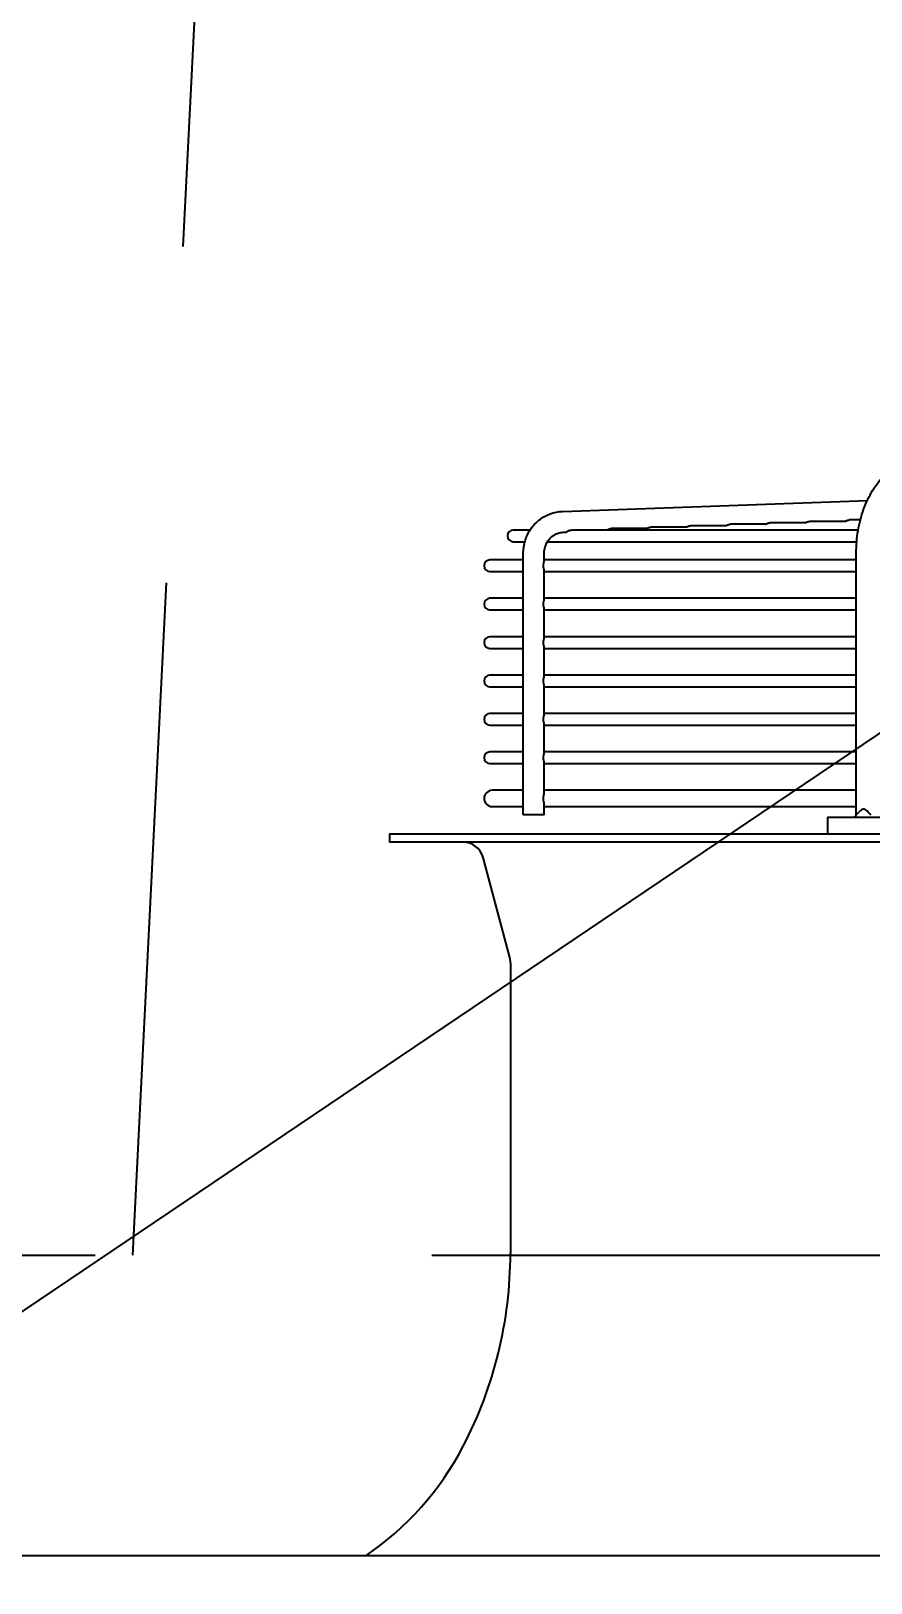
# Model space of a CAD drawing. Header units: millimetres. Extents: x 17891 to 32328, y 18593 to 29476.
# Drawn here: x 17993.6 to 18001.52, y 18977.07 to 18991.71 of the extents above; entities that cross this region are included whole.
import ezdxf

# ---------------------------------------------------------------- set-up
doc = ezdxf.new("R2010")
doc.units = ezdxf.units.MM
doc.header["$LTSCALE"] = 5
doc.linetypes.add('HIDDEN', pattern=[9.525, 6.35, -3.175])
doc.layers.add('UNIT', color=6, linetype='Continuous')
doc.layers.add('WS-NO-CONTROL', color=3, linetype='Continuous')
doc.styles.add('SUBMITTAL', font='romans.shx', dxfattribs={"width": 0.75})
doc.dimstyles.new('SUBMITTAL', dxfattribs={"dimtxt": 0.09375, "dimasz": 0.09375, "dimexe": 0.03125, "dimexo": 0.0625, "dimgap": 0.0625, "dimtad": 0, "dimdec": 4, "dimzin": 4, "dimdsep": 46, "dimlunit": 4, "dimtxsty": 'SUBMITTAL', "dimcen": 0.09375, "dimclre": 6, "dimadec": 0, "dimazin": 0, "dimtfac": 1, "dimtdec": 0, "dimtofl": 0, "dimtmove": 0, "dimatfit": 3, "dimfxl": 0, "dimfrac": 2, "dimtolj": 1, "dimtzin": 4, "dimarcsym": 0})

# ---------------------------------------------------------------- blocks, each defined once
blk = doc.blocks.new('*D72')
at = {"layer": 'WS-NO-CONTROL', "color": 6, "lineweight": -2}
for p, q in [((17947.667, 18976.129), (17947.667, 19017.259)), ((18005.818, 18975.861), (18005.818, 19017.259))]:
    blk.add_line(p, q, dxfattribs=at)
at = {"layer": 'WS-NO-CONTROL', "color": 3, "lineweight": -2}
for p, q in [((17947.667, 19014.442), (17942.738, 19014.442)), ((18000.888, 19014.442), (17952.596, 19014.442))]:
    blk.add_line(p, q, dxfattribs=at)
at = {"layer": 'WS-NO-CONTROL', "color": 3}
for points in [[(17952.596, 19015.263), (17952.596, 19013.62), (17947.667, 19014.442)], [(18000.888, 19015.263), (18000.888, 19013.62), (18005.818, 19014.442)]]:
    blk.add_solid(points, dxfattribs=at)
at = {"layer": 'WS-NO-CONTROL', "color": 3, "insert": (17923.988, 19014.442), "char_height": 4.9294, "attachment_point": 5, "style": 'SUBMITTAL'}
blk.add_mtext('\\A1;4\'-10 1/8"', dxfattribs=at)

msp = doc.modelspace()

# ---------------------------------------------------------------- linework, layer by layer
at = {"layer": 'UNIT'}
for p, q in [((17998.6155, 18987.1791), (18001.4907, 18987.283)), ((18000.9056, 18987.0712), (18000.5722, 18987.0712)), ((18001.2798, 18987.0847), (18000.9464, 18987.0847)), ((18001.4248, 18987.0982), (18001.3206, 18987.0982)), ((17998.3096, 18987.0037), (17998.1511, 18987.0037)), ((17998.6226, 18986.9824), (17998.6448, 18986.9832)), ((18001.4043, 18987.0037), (17998.7012, 18987.0037)), ((17999.4089, 18987.0172), (17999.0754, 18987.0172)), ((17999.7831, 18987.0307), (17999.4496, 18987.0307)), ((18000.1572, 18987.0442), (17999.8238, 18987.0442)), ((18000.5314, 18987.0577), (18000.198, 18987.0577)), ((17998.1511, 18986.8935), (17998.2601, 18986.8935)), ((17998.2454, 18984.3163), (17998.2454, 18986.7856)), ((17998.4422, 18986.7058), (17998.4422, 18986.7856)), ((17998.4728, 18986.8935), (18001.39, 18986.8935)), ((18001.3855, 18984.3163), (18001.3855, 18986.7856)), ((17998.2454, 18986.7218), (17997.9306, 18986.7218)), ((18001.3855, 18986.7218), (17998.4422, 18986.7218)), ((17997.9306, 18986.6115), (17998.2454, 18986.6115)), ((17998.4422, 18986.3436), (17998.4422, 18986.6275)), ((17998.4422, 18986.6115), (18001.3855, 18986.6115)), ((17998.2454, 18986.3596), (17997.9306, 18986.3596)), ((18001.3855, 18986.3596), (17998.4422, 18986.3596)), ((17997.9306, 18986.2493), (17998.2454, 18986.2493)), ((17998.4422, 18985.9814), (17998.4422, 18986.2653)), ((17998.4422, 18986.2493), (18001.3855, 18986.2493)), ((17998.2454, 18985.9974), (17997.9306, 18985.9974)), ((18001.3855, 18985.9974), (17998.4422, 18985.9974)), ((17998.4422, 18985.6192), (17998.4422, 18985.9031)), ((17997.9306, 18985.8871), (17998.2454, 18985.8871)), ((17998.4422, 18985.8871), (18001.3855, 18985.8871)), ((17998.2454, 18985.6352), (17997.9306, 18985.6352)), ((18001.3855, 18985.6352), (17998.4422, 18985.6352)), ((17997.9306, 18985.5249), (17998.2454, 18985.5249)), ((17998.4422, 18985.257), (17998.4422, 18985.5409)), ((17998.4422, 18985.5249), (18001.3855, 18985.5249)), ((17998.2454, 18985.2729), (17997.9306, 18985.2729)), ((18001.3855, 18985.2729), (17998.4422, 18985.2729)), ((17998.4422, 18984.8948), (17998.4422, 18985.1787)), ((17997.9306, 18985.1627), (17998.2454, 18985.1627)), ((17998.4422, 18985.1627), (18001.3855, 18985.1627)), ((17998.2454, 18984.9107), (17997.9306, 18984.9107)), ((18001.3855, 18984.9107), (17998.4422, 18984.9107)), ((17997.9306, 18984.8005), (17998.2454, 18984.8005)), ((17998.4422, 18984.5191), (17998.4422, 18984.8165)), ((17998.4422, 18984.8005), (18001.3855, 18984.8005)), ((17998.2454, 18984.5485), (17997.9523, 18984.5485)), ((18001.3855, 18984.5485), (17998.4422, 18984.5485)), ((17997.9523, 18984.395), (17998.2454, 18984.395)), ((17998.4422, 18984.3163), (17998.2454, 18984.3163)), ((17998.4422, 18984.3163), (17998.4422, 18984.4245)), ((17998.4422, 18984.395), (18001.3855, 18984.395)), ((18001.1156, 18984.2966), (18003.3427, 18984.2966)), ((18001.1156, 18984.2966), (18001.1156, 18984.1391)), ((17996.9818, 18984.1391), (18030.7219, 18984.1391)), ((17996.9818, 18984.1391), (17996.9818, 18984.0604)), ((18030.7219, 18984.0604), (17996.9818, 18984.0604)), ((17998.1169, 18982.9726), (17997.8658, 18983.9142)), ((17998.1235, 18982.9219), (17998.1235, 18980.1809)), ((18031.8046, 18977.3281), (17992.3624, 18977.3281))]:
    msp.add_line(p, q, dxfattribs=at)
for centre, radius, start, end in [((17998.1511, 18986.9486), 0.0551, 90, 270), ((17997.9306, 18986.6666), 0.0551, 90, 270), ((17997.9306, 18986.3044), 0.0551, 90, 270), ((17997.9306, 18985.9422), 0.0551, 90, 270), ((17997.9306, 18985.58), 0.0551, 90, 270), ((17997.9306, 18985.2178), 0.0551, 90, 270), ((17997.9306, 18984.8556), 0.0551, 90, 270), ((17997.9523, 18984.4718), 0.0768, 90, 270), ((17997.6756, 18983.8635), 0.1969, 14.93142, 90), ((17997.9267, 18982.9219), 0.1969, 0, 14.93142), ((17994.1865, 18980.1809), 3.937, 332.49816, 0), ((17995.1643, 18979.6719), 2.8346, 304.22448, 332.49816)]:
    msp.add_arc(centre, radius, start, end, dxfattribs=at)
for points, knots in [([(18001.3855, 18986.7856), (18001.3855, 18986.8212), (18001.387, 18986.8571), (18001.3899, 18986.8925), (18001.3929, 18986.9279), (18001.3973, 18986.9629), (18001.4032, 18986.9976), (18001.4092, 18987.0322), (18001.4166, 18987.0666), (18001.4253, 18987.1001), (18001.4341, 18987.1335), (18001.4442, 18987.166), (18001.4556, 18987.1978), (18001.4671, 18987.2295), (18001.48, 18987.2605), (18001.4941, 18987.2901), (18001.5081, 18987.3198), (18001.5233, 18987.348), (18001.5397, 18987.3751), (18001.5562, 18987.4022), (18001.5738, 18987.428), (18001.5924, 18987.4522), (18001.611, 18987.4763), (18001.6304, 18987.4988), (18001.6509, 18987.5196), (18001.6713, 18987.5405), (18001.6927, 18987.5598), (18001.7148, 18987.5771), (18001.7368, 18987.5944), (18001.7595, 18987.6098), (18001.7828, 18987.6234), (18001.8061, 18987.6369), (18001.8302, 18987.6485), (18001.8545, 18987.6581), (18001.8788, 18987.6676), (18001.9033, 18987.6751), (18001.9282, 18987.6805), (18001.9532, 18987.686), (18001.9785, 18987.6894), (18002.0036, 18987.6906)], [0, 0, 0, 0, 0.076921, 0.076921, 0.076921, 0.1538421, 0.1538421, 0.1538421, 0.2307631, 0.2307631, 0.2307631, 0.3076842, 0.3076842, 0.3076842, 0.3846052, 0.3846052, 0.3846052, 0.4615263, 0.4615263, 0.4615263, 0.5384473, 0.5384473, 0.5384473, 0.6153684, 0.6153684, 0.6153684, 0.6922894, 0.6922894, 0.6922894, 0.7692105, 0.7692105, 0.7692105, 0.8461315, 0.8461315, 0.8461315, 0.9230526, 0.9230526, 0.9230526, 1, 1, 1, 1]), ([(17998.2454, 18986.7856), (17998.2454, 18986.8256), (17998.2514, 18986.8656), (17998.2748, 18986.9419), (17998.2922, 18986.9783), (17998.3371, 18987.0442), (17998.3645, 18987.0737), (17998.427, 18987.1228), (17998.4621, 18987.1424), (17998.5365, 18987.1699), (17998.5759, 18987.1777), (17998.6155, 18987.1791)], [1.5707963, 1.5707963, 1.5707963, 1.5707963, 1.8779743, 1.8779743, 2.1851522, 2.1851522, 2.4923302, 2.4923302, 2.7995081, 2.7995081, 3.1066861, 3.1066861, 3.1066861, 3.1066861]), ([(18000.5314, 18987.0577), (18000.5321, 18987.0581), (18000.5328, 18987.0585), (18000.5334, 18987.0588), (18000.5344, 18987.0594), (18000.5353, 18987.0599), (18000.5362, 18987.0604), (18000.5372, 18987.0609), (18000.5381, 18987.0614), (18000.5391, 18987.0619), (18000.54, 18987.0624), (18000.541, 18987.0629), (18000.542, 18987.0633), (18000.5429, 18987.0638), (18000.5439, 18987.0643), (18000.5449, 18987.0647), (18000.5459, 18987.0652), (18000.5469, 18987.0656), (18000.5479, 18987.066), (18000.5489, 18987.0664), (18000.5499, 18987.0668), (18000.5509, 18987.0671), (18000.5519, 18987.0675), (18000.5529, 18987.0678), (18000.5539, 18987.0682), (18000.5549, 18987.0685), (18000.5559, 18987.0688), (18000.5569, 18987.069), (18000.5579, 18987.0693), (18000.5589, 18987.0696), (18000.5599, 18987.0698), (18000.5609, 18987.07), (18000.5619, 18987.0702), (18000.5629, 18987.0704), (18000.5639, 18987.0706), (18000.5649, 18987.0707), (18000.5659, 18987.0708), (18000.5669, 18987.0709), (18000.5679, 18987.071), (18000.5689, 18987.0711), (18000.5699, 18987.0711), (18000.5708, 18987.0712), (18000.5718, 18987.0712), (18000.5719, 18987.0712), (18000.5721, 18987.0712), (18000.5722, 18987.0712)], [0.17689154, 0.17689154, 0.17689154, 0.17689154, 0.19512195, 0.19512195, 0.19512195, 0.2195122, 0.2195122, 0.2195122, 0.24390244, 0.24390244, 0.24390244, 0.26829268, 0.26829268, 0.26829268, 0.29268293, 0.29268293, 0.29268293, 0.31707317, 0.31707317, 0.31707317, 0.34146341, 0.34146341, 0.34146341, 0.36585366, 0.36585366, 0.36585366, 0.3902439, 0.3902439, 0.3902439, 0.41463415, 0.41463415, 0.41463415, 0.43902439, 0.43902439, 0.43902439, 0.46341463, 0.46341463, 0.46341463, 0.48780488, 0.48780488, 0.48780488, 0.51219512, 0.51219512, 0.51219512, 0.51556798, 0.51556798, 0.51556798, 0.51556798]), ([(18000.9056, 18987.0712), (18000.9063, 18987.0716), (18000.907, 18987.072), (18000.9077, 18987.0724), (18000.9086, 18987.0729), (18000.9095, 18987.0734), (18000.9104, 18987.0739), (18000.9114, 18987.0744), (18000.9123, 18987.0749), (18000.9133, 18987.0754), (18000.9142, 18987.0759), (18000.9152, 18987.0764), (18000.9162, 18987.0768), (18000.9172, 18987.0773), (18000.9181, 18987.0778), (18000.9191, 18987.0782), (18000.9201, 18987.0787), (18000.9211, 18987.0791), (18000.9221, 18987.0795), (18000.9231, 18987.0799), (18000.9241, 18987.0803), (18000.9251, 18987.0806), (18000.9261, 18987.081), (18000.9271, 18987.0813), (18000.9281, 18987.0817), (18000.9291, 18987.082), (18000.9301, 18987.0823), (18000.9311, 18987.0825), (18000.9321, 18987.0828), (18000.9331, 18987.0831), (18000.9341, 18987.0833), (18000.9351, 18987.0835), (18000.9361, 18987.0837), (18000.9371, 18987.0839), (18000.9381, 18987.084), (18000.9391, 18987.0842), (18000.9401, 18987.0843), (18000.9411, 18987.0844), (18000.9421, 18987.0845), (18000.9431, 18987.0846), (18000.9441, 18987.0846), (18000.945, 18987.0847), (18000.946, 18987.0847), (18000.9461, 18987.0847), (18000.9463, 18987.0847), (18000.9464, 18987.0847)], [0.17654387, 0.17654387, 0.17654387, 0.17654387, 0.19512195, 0.19512195, 0.19512195, 0.2195122, 0.2195122, 0.2195122, 0.24390244, 0.24390244, 0.24390244, 0.26829268, 0.26829268, 0.26829268, 0.29268293, 0.29268293, 0.29268293, 0.31707317, 0.31707317, 0.31707317, 0.34146341, 0.34146341, 0.34146341, 0.36585366, 0.36585366, 0.36585366, 0.3902439, 0.3902439, 0.3902439, 0.41463415, 0.41463415, 0.41463415, 0.43902439, 0.43902439, 0.43902439, 0.46341463, 0.46341463, 0.46341463, 0.48780488, 0.48780488, 0.48780488, 0.51219512, 0.51219512, 0.51219512, 0.51558176, 0.51558176, 0.51558176, 0.51558176]), ([(18001.2798, 18987.0847), (18001.2805, 18987.0851), (18001.2812, 18987.0855), (18001.2819, 18987.0859), (18001.2828, 18987.0864), (18001.2837, 18987.0869), (18001.2847, 18987.0874), (18001.2856, 18987.0879), (18001.2865, 18987.0884), (18001.2875, 18987.0889), (18001.2885, 18987.0894), (18001.2894, 18987.0899), (18001.2904, 18987.0904), (18001.2914, 18987.0908), (18001.2923, 18987.0913), (18001.2933, 18987.0917), (18001.2943, 18987.0922), (18001.2953, 18987.0926), (18001.2963, 18987.093), (18001.2973, 18987.0934), (18001.2983, 18987.0938), (18001.2993, 18987.0941), (18001.3003, 18987.0945), (18001.3013, 18987.0948), (18001.3023, 18987.0952), (18001.3033, 18987.0955), (18001.3043, 18987.0958), (18001.3053, 18987.096), (18001.3063, 18987.0963), (18001.3073, 18987.0966), (18001.3083, 18987.0968), (18001.3093, 18987.097), (18001.3103, 18987.0972), (18001.3113, 18987.0974), (18001.3123, 18987.0975), (18001.3133, 18987.0977), (18001.3143, 18987.0978), (18001.3153, 18987.0979), (18001.3163, 18987.098), (18001.3173, 18987.0981), (18001.3183, 18987.0981), (18001.3192, 18987.0982), (18001.3202, 18987.0982), (18001.3203, 18987.0982), (18001.3204, 18987.0982), (18001.3206, 18987.0982)], [0.1761954, 0.1761954, 0.1761954, 0.1761954, 0.19512195, 0.19512195, 0.19512195, 0.2195122, 0.2195122, 0.2195122, 0.24390244, 0.24390244, 0.24390244, 0.26829268, 0.26829268, 0.26829268, 0.29268293, 0.29268293, 0.29268293, 0.31707317, 0.31707317, 0.31707317, 0.34146341, 0.34146341, 0.34146341, 0.36585366, 0.36585366, 0.36585366, 0.3902439, 0.3902439, 0.3902439, 0.41463415, 0.41463415, 0.41463415, 0.43902439, 0.43902439, 0.43902439, 0.46341463, 0.46341463, 0.46341463, 0.48780488, 0.48780488, 0.48780488, 0.51219512, 0.51219512, 0.51219512, 0.51559553, 0.51559553, 0.51559553, 0.51559553]), ([(17998.4422, 18986.7856), (17998.4422, 18986.8061), (17998.4453, 18986.8266), (17998.4572, 18986.8655), (17998.4661, 18986.8839), (17998.4885, 18986.9169), (17998.5021, 18986.9314), (17998.5327, 18986.9554), (17998.5496, 18986.9649), (17998.5852, 18986.978), (17998.6039, 18986.9817), (17998.6226, 18986.9824)], [1.5707963, 1.5707963, 1.5707963, 1.5707963, 1.8779743, 1.8779743, 2.1851522, 2.1851522, 2.4923302, 2.4923302, 2.7995081, 2.7995081, 3.1066861, 3.1066861, 3.1066861, 3.1066861]), ([(17998.6448, 18986.9832), (17998.645, 18986.9832), (17998.6452, 18986.9832), (17998.6454, 18986.9832), (17998.6456, 18986.9832), (17998.6459, 18986.9833), (17998.6462, 18986.9833), (17998.6467, 18986.9834), (17998.6473, 18986.9836), (17998.648, 18986.9838), (17998.6486, 18986.984), (17998.6493, 18986.9843), (17998.65, 18986.9846), (17998.6507, 18986.9849), (17998.6514, 18986.9852), (17998.6522, 18986.9856), (17998.6529, 18986.986), (17998.6537, 18986.9864), (17998.6545, 18986.9868), (17998.6553, 18986.9873), (17998.6562, 18986.9877), (17998.657, 18986.9882), (17998.6579, 18986.9887), (17998.6588, 18986.9892), (17998.6597, 18986.9897), (17998.6605, 18986.9902), (17998.6614, 18986.9907), (17998.6624, 18986.9913), (17998.6633, 18986.9918), (17998.6642, 18986.9923), (17998.6652, 18986.9928), (17998.6661, 18986.9933), (17998.667, 18986.9938), (17998.668, 18986.9943), (17998.669, 18986.9948), (17998.6699, 18986.9953), (17998.6709, 18986.9958), (17998.6719, 18986.9963), (17998.6729, 18986.9967), (17998.6739, 18986.9972), (17998.6748, 18986.9976), (17998.6758, 18986.9981), (17998.6768, 18986.9985), (17998.6778, 18986.9989), (17998.6788, 18986.9993), (17998.6798, 18986.9996), (17998.6808, 18987), (17998.6819, 18987.0003), (17998.6829, 18987.0007), (17998.6839, 18987.001), (17998.6849, 18987.0013), (17998.6859, 18987.0016), (17998.6869, 18987.0018), (17998.6879, 18987.0021), (17998.6889, 18987.0023), (17998.6899, 18987.0025), (17998.6909, 18987.0027), (17998.692, 18987.0029), (17998.693, 18987.0031), (17998.694, 18987.0032), (17998.695, 18987.0033), (17998.696, 18987.0034), (17998.6969, 18987.0035), (17998.6979, 18987.0036), (17998.6989, 18987.0037), (17998.6999, 18987.0037), (17998.7008, 18987.0037), (17998.701, 18987.0037), (17998.7011, 18987.0037), (17998.7012, 18987.0037)], [0.00401292, 0.00401292, 0.00401292, 0.00401292, 0.01219512, 0.01219512, 0.01219512, 0.02439024, 0.02439024, 0.02439024, 0.04878049, 0.04878049, 0.04878049, 0.07317073, 0.07317073, 0.07317073, 0.09756098, 0.09756098, 0.09756098, 0.12195122, 0.12195122, 0.12195122, 0.14634146, 0.14634146, 0.14634146, 0.17073171, 0.17073171, 0.17073171, 0.19512195, 0.19512195, 0.19512195, 0.2195122, 0.2195122, 0.2195122, 0.24390244, 0.24390244, 0.24390244, 0.26829268, 0.26829268, 0.26829268, 0.29268293, 0.29268293, 0.29268293, 0.31707317, 0.31707317, 0.31707317, 0.34146341, 0.34146341, 0.34146341, 0.36585366, 0.36585366, 0.36585366, 0.3902439, 0.3902439, 0.3902439, 0.41463415, 0.41463415, 0.41463415, 0.43902439, 0.43902439, 0.43902439, 0.46341463, 0.46341463, 0.46341463, 0.48780488, 0.48780488, 0.48780488, 0.51219512, 0.51219512, 0.51219512, 0.51549915, 0.51549915, 0.51549915, 0.51549915]), ([(17999.0347, 18987.0037), (17999.0353, 18987.0041), (17999.0359, 18987.0044), (17999.0366, 18987.0048), (17999.0375, 18987.0053), (17999.0384, 18987.0058), (17999.0394, 18987.0063), (17999.0403, 18987.0068), (17999.0413, 18987.0073), (17999.0422, 18987.0078), (17999.0432, 18987.0083), (17999.0441, 18987.0088), (17999.0451, 18987.0093), (17999.0461, 18987.0098), (17999.0471, 18987.0102), (17999.0481, 18987.0107), (17999.0491, 18987.0111), (17999.05, 18987.0116), (17999.051, 18987.012), (17999.052, 18987.0124), (17999.053, 18987.0128), (17999.054, 18987.0131), (17999.0551, 18987.0135), (17999.0561, 18987.0138), (17999.0571, 18987.0142), (17999.0581, 18987.0145), (17999.0591, 18987.0148), (17999.0601, 18987.0151), (17999.0611, 18987.0153), (17999.0621, 18987.0156), (17999.0631, 18987.0158), (17999.0641, 18987.016), (17999.0651, 18987.0162), (17999.0662, 18987.0164), (17999.0672, 18987.0166), (17999.0682, 18987.0167), (17999.0692, 18987.0168), (17999.0701, 18987.0169), (17999.0711, 18987.017), (17999.0721, 18987.0171), (17999.0731, 18987.0172), (17999.0741, 18987.0172), (17999.075, 18987.0172), (17999.0752, 18987.0172), (17999.0753, 18987.0172), (17999.0754, 18987.0172)], [0.1782737, 0.1782737, 0.1782737, 0.1782737, 0.19512195, 0.19512195, 0.19512195, 0.2195122, 0.2195122, 0.2195122, 0.24390244, 0.24390244, 0.24390244, 0.26829268, 0.26829268, 0.26829268, 0.29268293, 0.29268293, 0.29268293, 0.31707317, 0.31707317, 0.31707317, 0.34146341, 0.34146341, 0.34146341, 0.36585366, 0.36585366, 0.36585366, 0.3902439, 0.3902439, 0.3902439, 0.41463415, 0.41463415, 0.41463415, 0.43902439, 0.43902439, 0.43902439, 0.46341463, 0.46341463, 0.46341463, 0.48780488, 0.48780488, 0.48780488, 0.51219512, 0.51219512, 0.51219512, 0.5155129, 0.5155129, 0.5155129, 0.5155129]), ([(17999.4089, 18987.0172), (17999.4095, 18987.0176), (17999.4101, 18987.0179), (17999.4108, 18987.0183), (17999.4117, 18987.0188), (17999.4126, 18987.0193), (17999.4136, 18987.0198), (17999.4145, 18987.0204), (17999.4155, 18987.0209), (17999.4164, 18987.0214), (17999.4174, 18987.0219), (17999.4184, 18987.0223), (17999.4193, 18987.0228), (17999.4203, 18987.0233), (17999.4213, 18987.0237), (17999.4223, 18987.0242), (17999.4233, 18987.0246), (17999.4243, 18987.0251), (17999.4253, 18987.0255), (17999.4263, 18987.0259), (17999.4273, 18987.0263), (17999.4283, 18987.0266), (17999.4293, 18987.027), (17999.4303, 18987.0273), (17999.4313, 18987.0277), (17999.4323, 18987.028), (17999.4333, 18987.0283), (17999.4343, 18987.0286), (17999.4353, 18987.0288), (17999.4363, 18987.0291), (17999.4373, 18987.0293), (17999.4383, 18987.0295), (17999.4393, 18987.0297), (17999.4404, 18987.0299), (17999.4414, 18987.0301), (17999.4424, 18987.0302), (17999.4433, 18987.0303), (17999.4443, 18987.0304), (17999.4453, 18987.0305), (17999.4463, 18987.0306), (17999.4473, 18987.0307), (17999.4483, 18987.0307), (17999.4492, 18987.0307), (17999.4494, 18987.0307), (17999.4495, 18987.0307), (17999.4496, 18987.0307)], [0.17792949, 0.17792949, 0.17792949, 0.17792949, 0.19512195, 0.19512195, 0.19512195, 0.2195122, 0.2195122, 0.2195122, 0.24390244, 0.24390244, 0.24390244, 0.26829268, 0.26829268, 0.26829268, 0.29268293, 0.29268293, 0.29268293, 0.31707317, 0.31707317, 0.31707317, 0.34146341, 0.34146341, 0.34146341, 0.36585366, 0.36585366, 0.36585366, 0.3902439, 0.3902439, 0.3902439, 0.41463415, 0.41463415, 0.41463415, 0.43902439, 0.43902439, 0.43902439, 0.46341463, 0.46341463, 0.46341463, 0.48780488, 0.48780488, 0.48780488, 0.51219512, 0.51219512, 0.51219512, 0.51552666, 0.51552666, 0.51552666, 0.51552666]), ([(17999.7831, 18987.0307), (17999.7837, 18987.0311), (17999.7844, 18987.0314), (17999.785, 18987.0318), (17999.7859, 18987.0323), (17999.7869, 18987.0328), (17999.7878, 18987.0334), (17999.7887, 18987.0339), (17999.7897, 18987.0344), (17999.7906, 18987.0349), (17999.7916, 18987.0354), (17999.7926, 18987.0359), (17999.7935, 18987.0363), (17999.7945, 18987.0368), (17999.7955, 18987.0373), (17999.7965, 18987.0377), (17999.7975, 18987.0381), (17999.7985, 18987.0386), (17999.7995, 18987.039), (17999.8005, 18987.0394), (17999.8015, 18987.0398), (17999.8025, 18987.0401), (17999.8035, 18987.0405), (17999.8045, 18987.0408), (17999.8055, 18987.0412), (17999.8065, 18987.0415), (17999.8075, 18987.0418), (17999.8085, 18987.0421), (17999.8095, 18987.0423), (17999.8105, 18987.0426), (17999.8115, 18987.0428), (17999.8125, 18987.043), (17999.8135, 18987.0432), (17999.8145, 18987.0434), (17999.8156, 18987.0436), (17999.8166, 18987.0437), (17999.8175, 18987.0438), (17999.8185, 18987.0439), (17999.8195, 18987.044), (17999.8205, 18987.0441), (17999.8215, 18987.0442), (17999.8225, 18987.0442), (17999.8234, 18987.0442), (17999.8235, 18987.0442), (17999.8237, 18987.0442), (17999.8238, 18987.0442)], [0.17758438, 0.17758438, 0.17758438, 0.17758438, 0.19512195, 0.19512195, 0.19512195, 0.2195122, 0.2195122, 0.2195122, 0.24390244, 0.24390244, 0.24390244, 0.26829268, 0.26829268, 0.26829268, 0.29268293, 0.29268293, 0.29268293, 0.31707317, 0.31707317, 0.31707317, 0.34146341, 0.34146341, 0.34146341, 0.36585366, 0.36585366, 0.36585366, 0.3902439, 0.3902439, 0.3902439, 0.41463415, 0.41463415, 0.41463415, 0.43902439, 0.43902439, 0.43902439, 0.46341463, 0.46341463, 0.46341463, 0.48780488, 0.48780488, 0.48780488, 0.51219512, 0.51219512, 0.51219512, 0.51554043, 0.51554043, 0.51554043, 0.51554043]), ([(18000.1572, 18987.0442), (18000.1579, 18987.0446), (18000.1586, 18987.0449), (18000.1592, 18987.0453), (18000.1601, 18987.0458), (18000.1611, 18987.0464), (18000.162, 18987.0469), (18000.163, 18987.0474), (18000.1639, 18987.0479), (18000.1649, 18987.0484), (18000.1658, 18987.0489), (18000.1668, 18987.0494), (18000.1678, 18987.0498), (18000.1687, 18987.0503), (18000.1697, 18987.0508), (18000.1707, 18987.0512), (18000.1717, 18987.0516), (18000.1727, 18987.0521), (18000.1737, 18987.0525), (18000.1747, 18987.0529), (18000.1757, 18987.0533), (18000.1767, 18987.0536), (18000.1777, 18987.054), (18000.1787, 18987.0543), (18000.1797, 18987.0547), (18000.1807, 18987.055), (18000.1817, 18987.0553), (18000.1827, 18987.0556), (18000.1837, 18987.0558), (18000.1847, 18987.0561), (18000.1857, 18987.0563), (18000.1867, 18987.0565), (18000.1877, 18987.0567), (18000.1887, 18987.0569), (18000.1897, 18987.0571), (18000.1907, 18987.0572), (18000.1917, 18987.0573), (18000.1927, 18987.0574), (18000.1937, 18987.0575), (18000.1947, 18987.0576), (18000.1957, 18987.0576), (18000.1966, 18987.0577), (18000.1976, 18987.0577), (18000.1977, 18987.0577), (18000.1979, 18987.0577), (18000.198, 18987.0577)], [0.17723839, 0.17723839, 0.17723839, 0.17723839, 0.19512195, 0.19512195, 0.19512195, 0.2195122, 0.2195122, 0.2195122, 0.24390244, 0.24390244, 0.24390244, 0.26829268, 0.26829268, 0.26829268, 0.29268293, 0.29268293, 0.29268293, 0.31707317, 0.31707317, 0.31707317, 0.34146341, 0.34146341, 0.34146341, 0.36585366, 0.36585366, 0.36585366, 0.3902439, 0.3902439, 0.3902439, 0.41463415, 0.41463415, 0.41463415, 0.43902439, 0.43902439, 0.43902439, 0.46341463, 0.46341463, 0.46341463, 0.48780488, 0.48780488, 0.48780488, 0.51219512, 0.51219512, 0.51219512, 0.5155542, 0.5155542, 0.5155542, 0.5155542]), ([(17998.4352, 18986.6666), (17998.4352, 18986.6677), (17998.4353, 18986.6697), (17998.4354, 18986.6726), (17998.4357, 18986.6756), (17998.436, 18986.6785), (17998.4364, 18986.6814), (17998.4369, 18986.6842), (17998.4375, 18986.6869), (17998.4381, 18986.6895), (17998.4388, 18986.6921), (17998.4394, 18986.6945), (17998.4401, 18986.6968), (17998.4407, 18986.6989), (17998.4413, 18986.7009), (17998.4418, 18986.7027), (17998.4421, 18986.7043), (17998.4422, 18986.7053), (17998.4422, 18986.7057), (17998.4422, 18986.7058)], [0, 0, 0, 0, 0.04761905, 0.0952381, 0.14285714, 0.19047619, 0.23809524, 0.28571429, 0.33333333, 0.38095238, 0.42857143, 0.47619048, 0.52380952, 0.57142857, 0.61904762, 0.66666667, 0.71428571, 0.76190476, 0.76755733, 0.76755733, 0.76755733, 0.76755733]), ([(17998.4422, 18986.6275), (17998.4422, 18986.6276), (17998.4422, 18986.628), (17998.4421, 18986.629), (17998.4418, 18986.6306), (17998.4413, 18986.6324), (17998.4407, 18986.6344), (17998.4401, 18986.6365), (17998.4394, 18986.6388), (17998.4388, 18986.6412), (17998.4381, 18986.6438), (17998.4375, 18986.6464), (17998.4369, 18986.6491), (17998.4364, 18986.6519), (17998.436, 18986.6548), (17998.4357, 18986.6577), (17998.4354, 18986.6607), (17998.4353, 18986.6636), (17998.4352, 18986.6656), (17998.4352, 18986.6666)], [0.23243408, 0.23243408, 0.23243408, 0.23243408, 0.23809524, 0.28571429, 0.33333333, 0.38095238, 0.42857143, 0.47619048, 0.52380952, 0.57142857, 0.61904762, 0.66666667, 0.71428571, 0.76190476, 0.80952381, 0.85714286, 0.9047619, 0.95238095, 1, 1, 1, 1]), ([(17998.4352, 18986.3044), (17998.4352, 18986.3054), (17998.4353, 18986.3074), (17998.4354, 18986.3104), (17998.4357, 18986.3134), (17998.436, 18986.3163), (17998.4364, 18986.3192), (17998.4369, 18986.322), (17998.4375, 18986.3247), (17998.4381, 18986.3273), (17998.4388, 18986.3299), (17998.4394, 18986.3323), (17998.4401, 18986.3346), (17998.4407, 18986.3367), (17998.4413, 18986.3387), (17998.4418, 18986.3405), (17998.4421, 18986.3421), (17998.4422, 18986.3431), (17998.4422, 18986.3435), (17998.4422, 18986.3436)], [0, 0, 0, 0, 0.04761905, 0.0952381, 0.14285714, 0.19047619, 0.23809524, 0.28571429, 0.33333333, 0.38095238, 0.42857143, 0.47619048, 0.52380952, 0.57142857, 0.61904762, 0.66666667, 0.71428571, 0.76190476, 0.76755733, 0.76755733, 0.76755733, 0.76755733]), ([(17998.4422, 18986.2653), (17998.4422, 18986.2654), (17998.4422, 18986.2658), (17998.4421, 18986.2668), (17998.4418, 18986.2684), (17998.4413, 18986.2702), (17998.4407, 18986.2722), (17998.4401, 18986.2743), (17998.4394, 18986.2766), (17998.4388, 18986.279), (17998.4381, 18986.2816), (17998.4375, 18986.2842), (17998.4369, 18986.2869), (17998.4364, 18986.2897), (17998.436, 18986.2926), (17998.4357, 18986.2955), (17998.4354, 18986.2985), (17998.4353, 18986.3014), (17998.4352, 18986.3034), (17998.4352, 18986.3044)], [0.23243408, 0.23243408, 0.23243408, 0.23243408, 0.23809524, 0.28571429, 0.33333333, 0.38095238, 0.42857143, 0.47619048, 0.52380952, 0.57142857, 0.61904762, 0.66666667, 0.71428571, 0.76190476, 0.80952381, 0.85714286, 0.9047619, 0.95238095, 1, 1, 1, 1]), ([(17998.4352, 18985.9422), (17998.4352, 18985.9432), (17998.4353, 18985.9452), (17998.4354, 18985.9482), (17998.4357, 18985.9512), (17998.436, 18985.9541), (17998.4364, 18985.957), (17998.4369, 18985.9598), (17998.4375, 18985.9625), (17998.4381, 18985.9651), (17998.4388, 18985.9677), (17998.4394, 18985.9701), (17998.4401, 18985.9724), (17998.4407, 18985.9745), (17998.4413, 18985.9765), (17998.4418, 18985.9783), (17998.4421, 18985.9799), (17998.4422, 18985.9809), (17998.4422, 18985.9813), (17998.4422, 18985.9814)], [0, 0, 0, 0, 0.04761905, 0.0952381, 0.14285714, 0.19047619, 0.23809524, 0.28571429, 0.33333333, 0.38095238, 0.42857143, 0.47619048, 0.52380952, 0.57142857, 0.61904762, 0.66666667, 0.71428571, 0.76190476, 0.76755733, 0.76755733, 0.76755733, 0.76755733]), ([(17998.4422, 18985.9031), (17998.4422, 18985.9031), (17998.4422, 18985.9036), (17998.4421, 18985.9046), (17998.4418, 18985.9062), (17998.4413, 18985.908), (17998.4407, 18985.91), (17998.4401, 18985.9121), (17998.4394, 18985.9144), (17998.4388, 18985.9168), (17998.4381, 18985.9193), (17998.4375, 18985.922), (17998.4369, 18985.9247), (17998.4364, 18985.9275), (17998.436, 18985.9304), (17998.4357, 18985.9333), (17998.4354, 18985.9362), (17998.4353, 18985.9392), (17998.4352, 18985.9412), (17998.4352, 18985.9422)], [0.23243408, 0.23243408, 0.23243408, 0.23243408, 0.23809524, 0.28571429, 0.33333333, 0.38095238, 0.42857143, 0.47619048, 0.52380952, 0.57142857, 0.61904762, 0.66666667, 0.71428571, 0.76190476, 0.80952381, 0.85714286, 0.9047619, 0.95238095, 1, 1, 1, 1]), ([(17998.4352, 18985.58), (17998.4352, 18985.581), (17998.4353, 18985.583), (17998.4354, 18985.586), (17998.4357, 18985.589), (17998.436, 18985.5919), (17998.4364, 18985.5948), (17998.4369, 18985.5976), (17998.4375, 18985.6003), (17998.4381, 18985.6029), (17998.4388, 18985.6055), (17998.4394, 18985.6079), (17998.4401, 18985.6102), (17998.4407, 18985.6123), (17998.4413, 18985.6143), (17998.4418, 18985.6161), (17998.4421, 18985.6177), (17998.4422, 18985.6187), (17998.4422, 18985.6191), (17998.4422, 18985.6192)], [0, 0, 0, 0, 0.04761905, 0.0952381, 0.14285714, 0.19047619, 0.23809524, 0.28571429, 0.33333333, 0.38095238, 0.42857143, 0.47619048, 0.52380952, 0.57142857, 0.61904762, 0.66666667, 0.71428571, 0.76190476, 0.76755733, 0.76755733, 0.76755733, 0.76755733]), ([(17998.4422, 18985.5409), (17998.4422, 18985.5409), (17998.4422, 18985.5414), (17998.4421, 18985.5424), (17998.4418, 18985.544), (17998.4413, 18985.5458), (17998.4407, 18985.5478), (17998.4401, 18985.5499), (17998.4394, 18985.5522), (17998.4388, 18985.5546), (17998.4381, 18985.5571), (17998.4375, 18985.5598), (17998.4369, 18985.5625), (17998.4364, 18985.5653), (17998.436, 18985.5682), (17998.4357, 18985.5711), (17998.4354, 18985.574), (17998.4353, 18985.577), (17998.4352, 18985.579), (17998.4352, 18985.58)], [0.23243408, 0.23243408, 0.23243408, 0.23243408, 0.23809524, 0.28571429, 0.33333333, 0.38095238, 0.42857143, 0.47619048, 0.52380952, 0.57142857, 0.61904762, 0.66666667, 0.71428571, 0.76190476, 0.80952381, 0.85714286, 0.9047619, 0.95238095, 1, 1, 1, 1]), ([(17998.4352, 18985.2178), (17998.4352, 18985.2188), (17998.4353, 18985.2208), (17998.4354, 18985.2238), (17998.4357, 18985.2268), (17998.436, 18985.2297), (17998.4364, 18985.2326), (17998.4369, 18985.2354), (17998.4375, 18985.2381), (17998.4381, 18985.2407), (17998.4388, 18985.2433), (17998.4394, 18985.2457), (17998.4401, 18985.2479), (17998.4407, 18985.2501), (17998.4413, 18985.2521), (17998.4418, 18985.2539), (17998.4421, 18985.2555), (17998.4422, 18985.2565), (17998.4422, 18985.2569), (17998.4422, 18985.257)], [0, 0, 0, 0, 0.04761905, 0.0952381, 0.14285714, 0.19047619, 0.23809524, 0.28571429, 0.33333333, 0.38095238, 0.42857143, 0.47619048, 0.52380952, 0.57142857, 0.61904762, 0.66666667, 0.71428571, 0.76190476, 0.76755733, 0.76755733, 0.76755733, 0.76755733]), ([(17998.4422, 18985.1787), (17998.4422, 18985.1787), (17998.4422, 18985.1792), (17998.4421, 18985.1802), (17998.4418, 18985.1818), (17998.4413, 18985.1836), (17998.4407, 18985.1856), (17998.4401, 18985.1877), (17998.4394, 18985.19), (17998.4388, 18985.1924), (17998.4381, 18985.1949), (17998.4375, 18985.1976), (17998.4369, 18985.2003), (17998.4364, 18985.2031), (17998.436, 18985.206), (17998.4357, 18985.2089), (17998.4354, 18985.2118), (17998.4353, 18985.2148), (17998.4352, 18985.2168), (17998.4352, 18985.2178)], [0.23243408, 0.23243408, 0.23243408, 0.23243408, 0.23809524, 0.28571429, 0.33333333, 0.38095238, 0.42857143, 0.47619048, 0.52380952, 0.57142857, 0.61904762, 0.66666667, 0.71428571, 0.76190476, 0.80952381, 0.85714286, 0.9047619, 0.95238095, 1, 1, 1, 1]), ([(17998.4352, 18984.8556), (17998.4352, 18984.8566), (17998.4353, 18984.8586), (17998.4354, 18984.8616), (17998.4357, 18984.8646), (17998.436, 18984.8675), (17998.4364, 18984.8704), (17998.4369, 18984.8732), (17998.4375, 18984.8759), (17998.4381, 18984.8785), (17998.4388, 18984.881), (17998.4394, 18984.8835), (17998.4401, 18984.8857), (17998.4407, 18984.8879), (17998.4413, 18984.8899), (17998.4418, 18984.8917), (17998.4421, 18984.8933), (17998.4422, 18984.8942), (17998.4422, 18984.8947), (17998.4422, 18984.8948)], [0, 0, 0, 0, 0.04761905, 0.0952381, 0.14285714, 0.19047619, 0.23809524, 0.28571429, 0.33333333, 0.38095238, 0.42857143, 0.47619048, 0.52380952, 0.57142857, 0.61904762, 0.66666667, 0.71428571, 0.76190476, 0.76755733, 0.76755733, 0.76755733, 0.76755733]), ([(17998.4422, 18984.8165), (17998.4422, 18984.8165), (17998.4422, 18984.817), (17998.4421, 18984.818), (17998.4418, 18984.8196), (17998.4413, 18984.8214), (17998.4407, 18984.8234), (17998.4401, 18984.8255), (17998.4394, 18984.8278), (17998.4388, 18984.8302), (17998.4381, 18984.8327), (17998.4375, 18984.8354), (17998.4369, 18984.8381), (17998.4364, 18984.8409), (17998.436, 18984.8438), (17998.4357, 18984.8467), (17998.4354, 18984.8496), (17998.4353, 18984.8526), (17998.4352, 18984.8546), (17998.4352, 18984.8556)], [0.23243408, 0.23243408, 0.23243408, 0.23243408, 0.23809524, 0.28571429, 0.33333333, 0.38095238, 0.42857143, 0.47619048, 0.52380952, 0.57142857, 0.61904762, 0.66666667, 0.71428571, 0.76190476, 0.80952381, 0.85714286, 0.9047619, 0.95238095, 1, 1, 1, 1]), ([(17998.4352, 18984.4718), (17998.4352, 18984.4731), (17998.4353, 18984.4757), (17998.4354, 18984.4795), (17998.4357, 18984.4833), (17998.4361, 18984.4871), (17998.4366, 18984.4907), (17998.4372, 18984.4942), (17998.4378, 18984.4976), (17998.4385, 18984.5008), (17998.4392, 18984.5039), (17998.4399, 18984.5068), (17998.4405, 18984.5095), (17998.4411, 18984.5119), (17998.4416, 18984.5142), (17998.442, 18984.5162), (17998.4422, 18984.5178), (17998.4422, 18984.5187), (17998.4422, 18984.5191)], [0, 0, 0, 0, 0.04761905, 0.0952381, 0.14285714, 0.19047619, 0.23809524, 0.28571429, 0.33333333, 0.38095238, 0.42857143, 0.47619048, 0.52380952, 0.57142857, 0.61904762, 0.66666667, 0.71428571, 0.74720176, 0.74720176, 0.74720176, 0.74720176]), ([(17998.4422, 18984.4245), (17998.4422, 18984.4248), (17998.4422, 18984.4257), (17998.442, 18984.4273), (17998.4416, 18984.4293), (17998.4411, 18984.4316), (17998.4405, 18984.4341), (17998.4399, 18984.4368), (17998.4392, 18984.4396), (17998.4385, 18984.4427), (17998.4378, 18984.4459), (17998.4372, 18984.4493), (17998.4366, 18984.4528), (17998.4361, 18984.4565), (17998.4357, 18984.4602), (17998.4354, 18984.464), (17998.4353, 18984.4679), (17998.4352, 18984.4705), (17998.4352, 18984.4718)], [0.25278988, 0.25278988, 0.25278988, 0.25278988, 0.28571429, 0.33333333, 0.38095238, 0.42857143, 0.47619048, 0.52380952, 0.57142857, 0.61904762, 0.66666667, 0.71428571, 0.76190476, 0.80952381, 0.85714286, 0.9047619, 0.95238095, 1, 1, 1, 1]), ([(18001.5246, 18984.3128), (18001.5101, 18984.3305), (18001.4981, 18984.3443), (18001.4816, 18984.3594), (18001.4759, 18984.3638), (18001.4675, 18984.3682), (18001.4646, 18984.3694), (18001.4595, 18984.3706), (18001.4573, 18984.3709), (18001.4528, 18984.3709), (18001.4506, 18984.3706), (18001.4455, 18984.3694), (18001.4426, 18984.3682), (18001.4342, 18984.3638), (18001.4285, 18984.3594), (18001.4196, 18984.3512), (18001.4165, 18984.3482), (18001.4133, 18984.3448)], [-0.85353786, -0.85353786, -0.85353786, -0.85353786, -0.64697279, -0.64697279, -0.53019487, -0.53019487, -0.47055032, -0.47055032, -0.42676959, -0.42676959, -0.38298885, -0.38298885, -0.32334424, -0.32334424, -0.20656606, -0.20656606, -0.14841076, -0.14841076, -0.14841076, -0.14841076])]:
    msp.add_open_spline(points, degree=3, knots=knots, dxfattribs=at)
msp.add_open_spline([(18001.3656, 18984.2966), (18001.3818, 18984.3124), (18001.3977, 18984.3285), (18001.4133, 18984.3448)], degree=3, dxfattribs=at)
at = {"layer": 'WS-NO-CONTROL', "linetype": 'HIDDEN', "ltscale": 0.2}
msp.add_line((17994.5605, 18980.1644), (17999.95, 19087.4719), dxfattribs=at)
msp.add_lwpolyline([(17978.3323, 18980.1644), (18010.7887, 18980.1644), (18010.7887, 18969.3591), (17978.3323, 18969.3591), (17978.3323, 18980.1644)], dxfattribs=at)

# ---------------------------------------------------------------- dimensions: what is measured, and where the dimension line sits
at = {"layer": 'WS-NO-CONTROL', "color": 3}
dim = msp.add_linear_dim(base=(17947.6671, 19014.4417), p1=(18005.8178, 18973.0438), p2=(17947.6671, 18973.3122), dimstyle='SUBMITTAL', override={"dimscale": 70.42, "dimtxt": 0.07, "dimasz": 0.07, "dimexe": 0.04, "dimexo": 0.04, "dimgap": 0.03125, "dimdec": 3, "dimzin": 3, "dimclrd": 3, "dimclrt": 3, "dimtdec": 3, "dimtix": 1}, dxfattribs=at)
dim.commit()
dim.dimension.update_dxf_attribs({"geometry": '*D72', "text_midpoint": (17923.9883, 19014.4417), "dimtype": 160})

# ---------------------------------------------------------------- leaders
at = {"layer": 'WS-NO-CONTROL', "annotation_type": 0, "has_hookline": 1, "hookline_direction": 0, "text_width": 57.0471}
msp.add_leader([(17983.7415, 18973.0438), (18045.2538, 19014.5105), (18049.3264, 19014.5105)], dimstyle='SUBMITTAL', override={"dimscale": 58.18, "dimasz": 0.07, "dimgap": 0.03, "dimcen": 4.055284, "dimarcsym": 1}, dxfattribs=at)

doc.saveas('drawing.dxf')
